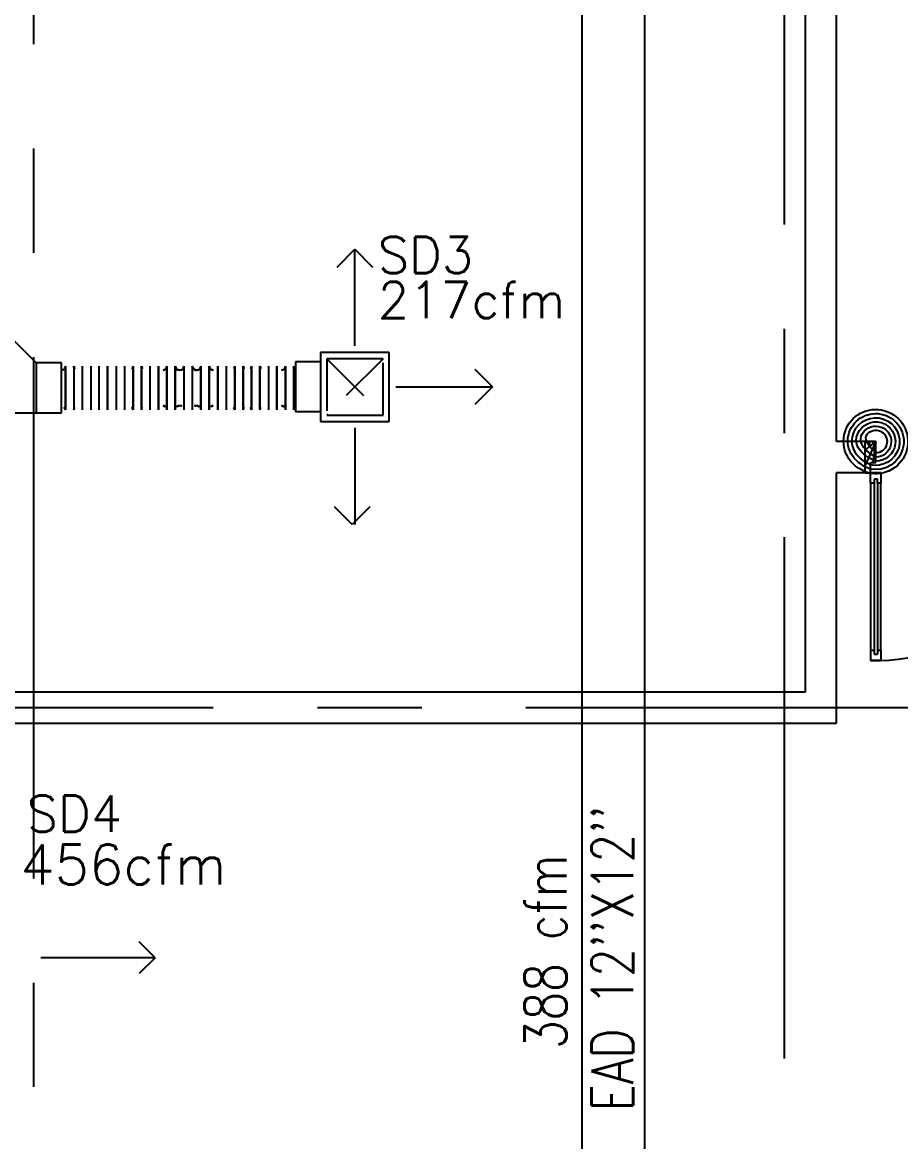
# Model space of a CAD drawing. Extents: x 417866230.2 to 417866327.8, y 43498045.5 to 43498135.4.
# Drawn here: x 417866287.38 to 417866291.59, y 43498101.84 to 43498107.21 of the extents above; entities that cross this region are included whole.
import ezdxf

# ---------------------------------------------------------------- set-up
doc = ezdxf.new("R2010")
doc.units = 0
doc.header["$MEASUREMENT"] = 0
doc.linetypes.add('CENTERX2', pattern=[4, 2.5, -0.5, 0.5, -0.5])
doc.linetypes.add('HIDDEN', pattern=[0.375, 0.25, -0.125])
for name, color, linetype in [('AXES', 11, 'CENTERX2'), ('DOOR', 9, 'CONTINUOUS'), ('DUCT', 6, 'CONTINUOUS'), ('EXDUCT', 10, 'CONTINUOUS'), ('M-AC-FLEX', 3, 'CONTINUOUS'), ('M-EGU.', 2, 'CONTINUOUS'), ('SCD', 2, 'CONTINUOUS'), ('WALL', 4, 'CONTINUOUS')]:
    doc.layers.add(name, color=color, linetype=linetype)
doc.styles.add('ROMANS', font='ROMANS.shx', dxfattribs={"width": 0.6})

# ---------------------------------------------------------------- blocks, each defined once
blk = doc.blocks.new('A$C272A55A0')
at = {"layer": 'DOOR', "color": 0, "linetype": 'ByBlock'}
for p, q in [((0, 900.4), (0, 1050.4)), ((50, 1050.4), (0, 1050.4)), ((50, 950.4), (50, 1050.4)), ((1750, 950.4), (1750, 1050.4)), ((1750, 1050.4), (1800, 1050.4)), ((1800, 1050.4), (1800, 900.4)), ((25, 950.4), (50, 950.4)), ((25, 900.4), (25, 950.4)), ((1775, 950.4), (1750, 950.4)), ((1775, 900.4), (1775, 950.4)), ((0, 900.4), (25, 900.4)), ((75, 900.4), (25, 900.4)), ((25, 850.4), (25, 900.4)), ((58, 870.4), (42, 870.4)), ((42, 870.4), (42, 850.4)), ((58, 850.4), (58, 870.4)), ((75, 900.4), (75, 850.4)), ((1725, 900.4), (1775, 900.4)), ((1725, 900.4), (1725, 850.4)), ((1742, 870.4), (1758, 870.4)), ((1742, 850.4), (1742, 870.4)), ((1758, 870.4), (1758, 850.4)), ((1800, 900.4), (1775, 900.4)), ((1775, 850.4), (1775, 900.4)), ((42, 850.4), (25, 850.4)), ((75, 850.4), (58, 850.4)), ((1725, 850.4), (1742, 850.4)), ((1758, 850.4), (1775, 850.4)), ((1725, 172.7), (1717.8, 172.7)), ((1717.8, 172.7), (1717.8, 82.7)), ((1775, 172.7), (1782.2, 172.7)), ((1782.2, 172.7), (1782.2, 82.7)), ((1717.8, 160.1), (1708.8, 160.1)), ((1708.8, 95.3), (1708.8, 160.1)), ((1717.8, 95.3), (1717.8, 160.1)), ((1782.2, 160.1), (1791.2, 160.1)), ((1782.2, 95.3), (1782.2, 160.1)), ((1791.2, 95.3), (1791.2, 160.1)), ((1717.8, 95.3), (1708.8, 95.3)), ((1725, 82.7), (1717.8, 82.7)), ((1775, 82.7), (1782.2, 82.7)), ((1782.2, 95.3), (1791.2, 95.3)), ((25, 50.4), (42, 50.4)), ((25, 50.4), (25, 0.4)), ((25, 0.4), (75, 0.4)), ((75, 0.4), (25, 0.4)), ((42, 50.4), (42, 30.4)), ((42, 30.4), (58, 30.4)), ((58, 50.4), (75, 50.4)), ((58, 50.4), (58, 30.4)), ((75, 50.4), (75, 0.4)), ((1742, 50.4), (1725, 50.4)), ((1725, 50.4), (1725, 0.4)), ((1775, 0.4), (1725, 0.4)), ((1725, 0.4), (1775, 0.4)), ((1742, 50.4), (1742, 30.4)), ((1758, 30.4), (1742, 30.4)), ((1775, 50.4), (1758, 50.4)), ((1758, 50.4), (1758, 30.4)), ((1775, 50.4), (1775, 0.4))]:
    blk.add_line(p, q, dxfattribs=at)
at = {"layer": 'DOOR', "color": 9, "linetype": 'ByBlock'}
for p, q in [((50, 1050.4), (0, 1010.2)), ((50, 1050.4), (0, 936.6)), ((50, 1050.4), (36.6, 950.4)), ((1750, 1050.4), (1800, 1010.2)), ((1750, 1050.4), (1800, 936.6)), ((1750, 1050.4), (1763.4, 950.4))]:
    blk.add_line(p, q, dxfattribs=at)
at = {"layer": 'DOOR', "linetype": 'ByBlock'}
for p, q in [((25, 850.4), (25, 50.4)), ((42, 850.4), (42, 50.4)), ((58, 850.4), (58, 50.4)), ((75, 50.4), (75, 850.4)), ((1725, 50.4), (1725, 850.4)), ((1742, 850.4), (1742, 50.4)), ((1758, 850.4), (1758, 50.4)), ((1775, 850.4), (1775, 50.4))]:
    blk.add_line(p, q, dxfattribs=at)
at = {"layer": 'DOOR', "color": 0, "linetype": 'ByBlock'}
for centre in [(1676.5, 127.7), (1823.5, 127.7)]:
    blk.add_circle(centre, 32.4, dxfattribs=at)
at = {"layer": 'DOOR', "color": 9, "linetype": 'ByBlock'}
for centre, radius, start, end in [((50, 1050.4), 54.4, 203.2074, 270), ((50, 1050.4), 34.4, 180, 270), ((50, 1050.4), 14.4, 180, 270), ((1750, 1050.4), 14.4, 270, 0), ((1750, 1050.4), 34.4, 270, 0), ((1750, 1050.4), 54.4, 270, 336.7926), ((50, 1050.4), 74.4, 227.7764, 270), ((50, 1050.4), 94.4, 238.0182, 270), ((1750, 1050.4), 74.4, 270, 312.2236), ((1750, 1050.4), 94.4, 270, 301.9818), ((50, 1050.4), 114.4, 244.0838, 257.3774), ((50, 1050.4), 134.4, 248.1598, 259.28), ((1750, 1050.4), 114.4, 282.6226, 295.9162), ((1750, 1050.4), 134.4, 280.72, 291.8402), ((50, 1050.4), 154.4, 251.1053, 256.2858), ((1750, 1050.4), 154.4, 283.7142, 288.8947)]:
    blk.add_arc(centre, radius, start, end, dxfattribs=at)
at = {"layer": 'DOOR', "linetype": 'HIDDEN', "ltscale": 0.5}
for centre, start, end in [((50, 851.4), 268.3174, 3.2965), ((1750, 851.4), 176.7035, 271.6826)]:
    blk.add_arc(centre, 851.4, start, end, dxfattribs=at)
at = {"layer": 'WALL', "linetype": 'ByBlock'}
blk.add_line((1800, 900.4), (1800, 1050.4), dxfattribs=at)

msp = doc.modelspace()

# ---------------------------------------------------------------- linework, layer by layer
at = {"layer": 'AXES'}
for p, q in [((417866291.0369, 43498046.2382), (417866291.0369, 43498134.7153)), ((417866287.4369, 43498063.1021), (417866287.4369, 43498121.9221)), ((417866241.7969, 43498103.9221), (417866300.0369, 43498103.9221))]:
    msp.add_line(p, q, dxfattribs=at)
at = {"layer": 'DUCT'}
for p, q in [((417866287.3288, 43498105.6949), (417866287.4488, 43498105.5749)), ((417866287.5688, 43498105.5749), (417866287.4488, 43498105.5749)), ((417866287.4488, 43498105.5749), (417866287.4488, 43498105.3349)), ((417866287.5688, 43498105.3349), (417866287.5688, 43498105.5749)), ((417866287.3288, 43498105.3349), (417866287.5688, 43498105.3349))]:
    msp.add_line(p, q, dxfattribs=at)
at = {"layer": 'EXDUCT', "linetype": 'Continuous'}
for p, q in [((417866290.0667, 43498104.3592), (417866290.0667, 43498110.0425)), ((417866290.3667, 43498104.3592), (417866290.3667, 43498110.0425)), ((417866290.0667, 43498094.3919), (417866290.0667, 43498104.3592)), ((417866290.3667, 43498094.3919), (417866290.3667, 43498104.3592))]:
    msp.add_line(p, q, dxfattribs=at)
at = {"layer": 'M-AC-FLEX', "color": 11}
for p, q in [((417866287.588, 43498105.5593), (417866287.588, 43498105.3492)), ((417866287.588, 43498105.5593), (417866287.588, 43498105.3492)), ((417866287.588, 43498105.3489), (417866287.588, 43498105.559)), ((417866287.588, 43498105.3489), (417866287.588, 43498105.559)), ((417866287.628, 43498105.5593), (417866287.628, 43498105.3492)), ((417866287.6688, 43498105.5593), (417866287.6688, 43498105.3492)), ((417866287.6688, 43498105.5593), (417866287.6688, 43498105.3492)), ((417866287.7095, 43498105.5593), (417866287.7095, 43498105.3492)), ((417866287.7095, 43498105.5593), (417866287.7095, 43498105.3492)), ((417866287.7502, 43498105.3489), (417866287.7502, 43498105.559)), ((417866287.7903, 43498105.5593), (417866287.7903, 43498105.3492)), ((417866287.7903, 43498105.5593), (417866287.7903, 43498105.3492)), ((417866287.7903, 43498105.3489), (417866287.7903, 43498105.559)), ((417866287.7903, 43498105.3489), (417866287.7903, 43498105.559)), ((417866287.831, 43498105.5593), (417866287.831, 43498105.3492)), ((417866287.831, 43498105.5593), (417866287.831, 43498105.3492)), ((417866287.8717, 43498105.5593), (417866287.8717, 43498105.3492)), ((417866287.8717, 43498105.5593), (417866287.8717, 43498105.3492)), ((417866287.9125, 43498105.5593), (417866287.9125, 43498105.3492)), ((417866287.9125, 43498105.5593), (417866287.9125, 43498105.3492)), ((417866287.9125, 43498105.3489), (417866287.9125, 43498105.559)), ((417866287.9125, 43498105.3489), (417866287.9125, 43498105.559)), ((417866287.9525, 43498105.5593), (417866287.9525, 43498105.3492)), ((417866287.9525, 43498105.5593), (417866287.9525, 43498105.3492)), ((417866287.9525, 43498105.3489), (417866287.9525, 43498105.559)), ((417866287.9525, 43498105.3489), (417866287.9525, 43498105.559)), ((417866287.9932, 43498105.5593), (417866287.9932, 43498105.3492)), ((417866287.9932, 43498105.5593), (417866287.9932, 43498105.3492)), ((417866288.034, 43498105.5593), (417866288.034, 43498105.3492)), ((417866288.034, 43498105.5593), (417866288.034, 43498105.3492)), ((417866288.034, 43498105.5593), (417866288.034, 43498105.3492)), ((417866288.034, 43498105.3489), (417866288.034, 43498105.559)), ((417866288.0747, 43498105.5593), (417866288.0747, 43498105.3492)), ((417866288.0747, 43498105.5593), (417866288.0747, 43498105.3492)), ((417866288.0747, 43498105.3489), (417866288.0747, 43498105.559)), ((417866288.1147, 43498105.5593), (417866288.1147, 43498105.3492)), ((417866288.1147, 43498105.3489), (417866288.1147, 43498105.559)), ((417866288.1562, 43498105.5593), (417866288.1562, 43498105.3492)), ((417866288.1562, 43498105.5593), (417866288.1562, 43498105.3492)), ((417866288.1562, 43498105.5593), (417866288.1562, 43498105.3492)), ((417866288.1969, 43498105.5593), (417866288.1969, 43498105.3492)), ((417866288.1969, 43498105.5593), (417866288.1969, 43498105.3492)), ((417866288.1969, 43498105.5593), (417866288.1969, 43498105.3492)), ((417866288.2383, 43498105.5593), (417866288.2383, 43498105.3492)), ((417866288.2383, 43498105.3489), (417866288.2383, 43498105.559)), ((417866288.2784, 43498105.5593), (417866288.2784, 43498105.3492)), ((417866288.2784, 43498105.5593), (417866288.2784, 43498105.3492)), ((417866288.2784, 43498105.3489), (417866288.2784, 43498105.559)), ((417866288.3191, 43498105.5593), (417866288.3191, 43498105.3492)), ((417866288.3191, 43498105.5593), (417866288.3191, 43498105.3492)), ((417866288.3191, 43498105.5593), (417866288.3191, 43498105.3492)), ((417866288.3191, 43498105.3489), (417866288.3191, 43498105.559)), ((417866288.3598, 43498105.5593), (417866288.3598, 43498105.3492)), ((417866288.3598, 43498105.5593), (417866288.3598, 43498105.3492)), ((417866288.4006, 43498105.5593), (417866288.4006, 43498105.3492)), ((417866288.4006, 43498105.5593), (417866288.4006, 43498105.3492)), ((417866288.4006, 43498105.3489), (417866288.4006, 43498105.559)), ((417866288.4006, 43498105.3489), (417866288.4006, 43498105.559)), ((417866288.4406, 43498105.5593), (417866288.4406, 43498105.3492)), ((417866288.4406, 43498105.5593), (417866288.4406, 43498105.3492)), ((417866288.4406, 43498105.3489), (417866288.4406, 43498105.559)), ((417866288.4406, 43498105.3489), (417866288.4406, 43498105.559)), ((417866288.4811, 43498105.5593), (417866288.4811, 43498105.3492)), ((417866288.4811, 43498105.5593), (417866288.4811, 43498105.3492)), ((417866288.4811, 43498105.3489), (417866288.4811, 43498105.559)), ((417866288.4811, 43498105.3489), (417866288.4811, 43498105.559)), ((417866288.5211, 43498105.5593), (417866288.5211, 43498105.3492)), ((417866288.5211, 43498105.5593), (417866288.5211, 43498105.3492)), ((417866288.5211, 43498105.3489), (417866288.5211, 43498105.559)), ((417866288.5211, 43498105.3489), (417866288.5211, 43498105.559)), ((417866288.5618, 43498105.5593), (417866288.5618, 43498105.3492)), ((417866288.5618, 43498105.5593), (417866288.5618, 43498105.3492)), ((417866288.6026, 43498105.5593), (417866288.6026, 43498105.3492)), ((417866288.6026, 43498105.5593), (417866288.6026, 43498105.3492)), ((417866288.6026, 43498105.5593), (417866288.6026, 43498105.3492)), ((417866288.6026, 43498105.3489), (417866288.6026, 43498105.559)), ((417866288.6433, 43498105.5593), (417866288.6433, 43498105.3492)), ((417866288.6433, 43498105.5593), (417866288.6433, 43498105.3492)), ((417866288.6433, 43498105.3489), (417866288.6433, 43498105.559)), ((417866288.6833, 43498105.5593), (417866288.6833, 43498105.3492)), ((417866288.6833, 43498105.3489), (417866288.6833, 43498105.559))]:
    msp.add_line(p, q, dxfattribs=at)
at = {"layer": 'M-AC-FLEX'}
for points in [[(417866287.5688, 43498105.539, 0.397838), (417866287.588, 43498105.5593)], [(417866287.588, 43498105.5593, -0.397837), (417866287.5688, 43498105.539, -0.397837)], [(417866287.588, 43498105.5593, -0.397837), (417866287.5688, 43498105.539, -0.397837)], [(417866287.628, 43498105.5586, -0.00451), (417866287.628, 43498105.559, 1.018005), (417866287.588, 43498105.559)], [(417866287.588, 43498105.5586, 0.00451), (417866287.588, 43498105.559, -1.018005), (417866287.628, 43498105.559)], [(417866287.628, 43498105.5593, 1), (417866287.6688, 43498105.5593, -1), (417866287.7095, 43498105.5593)], [(417866287.628, 43498105.5593, 0.412332), (417866287.6483, 43498105.5389, 0.412332)], [(417866287.6688, 43498105.5593, -1), (417866287.628, 43498105.5593)], [(417866287.6688, 43498105.5593, -1), (417866287.7095, 43498105.5593)], [(417866287.7502, 43498105.5593, -1), (417866287.7095, 43498105.5593, 1), (417866287.6688, 43498105.5593)], [(417866287.7095, 43498105.5593, 1), (417866287.6688, 43498105.5593)], [(417866287.7095, 43498105.5593, 1), (417866287.7502, 43498105.5593)], [(417866287.7903, 43498105.5586, -0.00451), (417866287.7903, 43498105.559, 1.018005), (417866287.7502, 43498105.559)], [(417866287.7502, 43498105.5586, 0.00451), (417866287.7502, 43498105.559, -1.018005), (417866287.7903, 43498105.559)], [(417866287.7903, 43498105.5593, 1), (417866287.831, 43498105.5593, -1), (417866287.8717, 43498105.5593)], [(417866287.831, 43498105.5593, -1), (417866287.7903, 43498105.5593)], [(417866287.8717, 43498105.5593, 1), (417866287.831, 43498105.5593)], [(417866287.831, 43498105.5593, -1), (417866287.8717, 43498105.5593)], [(417866287.9125, 43498105.5593, -1), (417866287.8717, 43498105.5593, 1), (417866287.831, 43498105.5593)], [(417866287.8717, 43498105.5593, 1), (417866287.9125, 43498105.5593)], [(417866287.9125, 43498105.5593, -0.412332), (417866287.8922, 43498105.5389, -0.412332)], [(417866287.9125, 43498105.5586, 0.00451), (417866287.9125, 43498105.559, -1.018005), (417866287.9525, 43498105.559)], [(417866287.9525, 43498105.5586, -0.00451), (417866287.9525, 43498105.559, 1.018005), (417866287.9125, 43498105.559)], [(417866287.9525, 43498105.5593, 1), (417866287.9932, 43498105.5593, -1), (417866288.034, 43498105.5593)], [(417866287.9932, 43498105.5593, -1), (417866287.9525, 43498105.5593)], [(417866287.9525, 43498105.5593, 0.412332), (417866287.9727, 43498105.5389, 0.412332)], [(417866287.9932, 43498105.5593, -1), (417866288.034, 43498105.5593)], [(417866288.0747, 43498105.5593, -1), (417866288.034, 43498105.5593, 1), (417866287.9932, 43498105.5593)], [(417866288.034, 43498105.5593, 1), (417866287.9932, 43498105.5593)], [(417866288.034, 43498105.5593, 1), (417866288.0747, 43498105.5593, -1), (417866288.1154, 43498105.5593)], [(417866288.034, 43498105.5593, 1), (417866288.0747, 43498105.5593)], [(417866288.0747, 43498105.5593, -1), (417866288.034, 43498105.5593)], [(417866288.0563, 43498105.539, 0.385802), (417866288.0747, 43498105.5593, -1), (417866288.1154, 43498105.5593)], [(417866288.0747, 43498105.5593, -0.385802), (417866288.0563, 43498105.539, -0.385802)], [(417866288.1154, 43498105.5593, 1), (417866288.0747, 43498105.5593)], [(417866288.0747, 43498105.5593, -1), (417866288.1154, 43498105.5593)], [(417866288.1338, 43498105.539, -0.385802), (417866288.1154, 43498105.5593, 1), (417866288.0747, 43498105.5593)], [(417866288.0747, 43498105.5593, -1), (417866288.1154, 43498105.5593)], [(417866288.1562, 43498105.5593, -1), (417866288.1154, 43498105.5593, 1), (417866288.0747, 43498105.5593)], [(417866288.1154, 43498105.5593, 1), (417866288.0747, 43498105.5593)], [(417866288.1154, 43498105.5593, 1), (417866288.1562, 43498105.5593, -1), (417866288.1969, 43498105.5593)], [(417866288.1154, 43498105.5593, 0.385802), (417866288.1338, 43498105.539, 0.385802)], [(417866288.1562, 43498105.5593, -1), (417866288.1154, 43498105.5593)], [(417866288.1154, 43498105.5593, 1), (417866288.1562, 43498105.5593)], [(417866288.136, 43498105.5389, 0.411171), (417866288.1562, 43498105.5593, -1), (417866288.1969, 43498105.5593)], [(417866288.1562, 43498105.5593, -0.41117), (417866288.136, 43498105.5389, -0.41117)], [(417866288.1969, 43498105.5593, 1), (417866288.1562, 43498105.5593)], [(417866288.1562, 43498105.5593, -1), (417866288.1969, 43498105.5593)], [(417866288.2171, 43498105.5389, -0.411171), (417866288.1969, 43498105.5593, 1), (417866288.1562, 43498105.5593)], [(417866288.1562, 43498105.5593, -1), (417866288.1969, 43498105.5593)], [(417866288.2376, 43498105.5593, -1), (417866288.1969, 43498105.5593, 1), (417866288.1562, 43498105.5593)], [(417866288.1969, 43498105.5593, 1), (417866288.1562, 43498105.5593)], [(417866288.1969, 43498105.5593, 1), (417866288.2376, 43498105.5593, -1), (417866288.2784, 43498105.5593)], [(417866288.1969, 43498105.5593, 0.41117), (417866288.2171, 43498105.5389, 0.41117)], [(417866288.1969, 43498105.5593, 1), (417866288.2376, 43498105.5593)], [(417866288.2376, 43498105.5593, -1), (417866288.1969, 43498105.5593)], [(417866288.2193, 43498105.539, 0.385802), (417866288.2376, 43498105.5593, -1), (417866288.2784, 43498105.5593)], [(417866288.2376, 43498105.5593, -0.385802), (417866288.2193, 43498105.539, -0.385802)], [(417866288.2376, 43498105.5593, -1), (417866288.2784, 43498105.5593)], [(417866288.3191, 43498105.5593, -1), (417866288.2784, 43498105.5593, 1), (417866288.2376, 43498105.5593)], [(417866288.2784, 43498105.5593, 1), (417866288.2376, 43498105.5593)], [(417866288.2784, 43498105.5593, 1), (417866288.2376, 43498105.5593)], [(417866288.2376, 43498105.5593, -1), (417866288.2784, 43498105.5593)], [(417866288.2967, 43498105.539, -0.385802), (417866288.2784, 43498105.5593, 1), (417866288.2376, 43498105.5593)], [(417866288.2784, 43498105.5593, 1), (417866288.3191, 43498105.5593, -1), (417866288.3598, 43498105.5593)], [(417866288.3191, 43498105.5593, -1), (417866288.2784, 43498105.5593)], [(417866288.2784, 43498105.5593, 1), (417866288.3191, 43498105.5593)], [(417866288.2784, 43498105.5593, 0.385802), (417866288.2967, 43498105.539, 0.385802)], [(417866288.3598, 43498105.5593, 1), (417866288.3191, 43498105.5593)], [(417866288.3191, 43498105.5593, -1), (417866288.3598, 43498105.5593)], [(417866288.4006, 43498105.5593, -1), (417866288.3598, 43498105.5593, 1), (417866288.3191, 43498105.5593)], [(417866288.3598, 43498105.5593, 1), (417866288.4006, 43498105.5593)], [(417866288.4006, 43498105.5593, -0.412332), (417866288.3803, 43498105.5389, -0.412332)], [(417866288.4406, 43498105.5586, -0.00451), (417866288.4406, 43498105.559, 1.018005), (417866288.4006, 43498105.559)], [(417866288.4006, 43498105.5586, 0.00451), (417866288.4006, 43498105.559, -1.018005), (417866288.4406, 43498105.559)], [(417866288.4811, 43498105.5593, -1), (417866288.4403, 43498105.5593, 0.031195), (417866288.4402, 43498105.5618, 0.031195)], [(417866288.4403, 43498105.5593, 1), (417866288.4811, 43498105.5593)], [(417866288.4406, 43498105.5593, 1), (417866288.4813, 43498105.5593, -0.031195), (417866288.4815, 43498105.5618, -0.031195)], [(417866288.4406, 43498105.5593, 0.412332), (417866288.4608, 43498105.5389, 0.412332)], [(417866288.4813, 43498105.5593, -1), (417866288.4406, 43498105.5593)], [(417866288.4811, 43498105.5593, -0.412332), (417866288.4608, 43498105.5389, -0.412332)], [(417866288.4811, 43498105.5586, 0.00451), (417866288.4811, 43498105.559, -1.018005), (417866288.5211, 43498105.559)], [(417866288.5211, 43498105.5586, -0.00451), (417866288.5211, 43498105.559, 1.018005), (417866288.4811, 43498105.559)], [(417866288.5211, 43498105.5593, 1), (417866288.5618, 43498105.5593, -1), (417866288.6026, 43498105.5593)], [(417866288.5618, 43498105.5593, -1), (417866288.5211, 43498105.5593)], [(417866288.5211, 43498105.5593, 0.412332), (417866288.5413, 43498105.5389, 0.412332)], [(417866288.5618, 43498105.5593, -1), (417866288.6026, 43498105.5593)], [(417866288.6433, 43498105.5593, -1), (417866288.6026, 43498105.5593, 1), (417866288.5618, 43498105.5593)], [(417866288.6026, 43498105.5593, 1), (417866288.5618, 43498105.5593)], [(417866288.6026, 43498105.5593, 1), (417866288.6433, 43498105.5593, -1), (417866288.684, 43498105.5593)], [(417866288.6026, 43498105.5593, 1), (417866288.6433, 43498105.5593)], [(417866288.6433, 43498105.5593, -1), (417866288.6026, 43498105.5593)], [(417866288.6249, 43498105.539, 0.385802), (417866288.6433, 43498105.5593, -1), (417866288.684, 43498105.5593)], [(417866288.6433, 43498105.5593, -0.385802), (417866288.6249, 43498105.539, -0.385802)], [(417866288.684, 43498105.5593, 1), (417866288.6433, 43498105.5593)], [(417866288.6433, 43498105.5593, -1), (417866288.684, 43498105.5593)], [(417866288.6433, 43498105.5593, -1), (417866288.684, 43498105.5593)], [(417866288.6914, 43498105.5436, -0.223478), (417866288.684, 43498105.5593, 1), (417866288.6433, 43498105.5593)], [(417866288.684, 43498105.5593, 1), (417866288.6433, 43498105.5593)], [(417866288.6914, 43498105.5436, -0.223478), (417866288.684, 43498105.5593)], [(417866288.684, 43498105.5593, 0.223478), (417866288.6914, 43498105.5436, 0.223478)], [(417866288.684, 43498105.5593, 0.223478), (417866288.6914, 43498105.5436, 0.223478)], [(417866287.588, 43498105.3492, 0.412332), (417866287.5678, 43498105.3696, 0.412332)], [(417866287.588, 43498105.3492, 0.397837), (417866287.5688, 43498105.3696, 0.397837)], [(417866287.588, 43498105.3492, -0.00451), (417866287.588, 43498105.3489, 0.008922), (417866287.588, 43498105.3481)], [(417866287.628, 43498105.3492, -0.999838), (417866287.588, 43498105.3485)], [(417866287.588, 43498105.3492, 0.999838), (417866287.628, 43498105.3485)], [(417866287.588, 43498105.3492, 0.999838), (417866287.628, 43498105.3485)], [(417866287.628, 43498105.3492, -0.999838), (417866287.588, 43498105.3485)], [(417866287.588, 43498105.3485, -0.004461), (417866287.588, 43498105.3489)], [(417866287.588, 43498105.3485, -0.004461), (417866287.588, 43498105.3489)], [(417866287.588, 43498105.3489, 0.008922), (417866287.588, 43498105.3481)], [(417866287.628, 43498105.3492, -0.412332), (417866287.6483, 43498105.3696, -0.412332)], [(417866287.628, 43498105.3492, -1), (417866287.6688, 43498105.3492, 1), (417866287.7095, 43498105.3492)], [(417866287.628, 43498105.3492, 0.00451), (417866287.628, 43498105.3489, -0.008922), (417866287.628, 43498105.3481)], [(417866287.628, 43498105.3485, 0.004461), (417866287.628, 43498105.3489)], [(417866287.628, 43498105.3489, -0.008922), (417866287.628, 43498105.3481)], [(417866287.628, 43498105.3485, 0.004461), (417866287.628, 43498105.3489)], [(417866287.7502, 43498105.3492, 1), (417866287.7095, 43498105.3492, -1), (417866287.6688, 43498105.3492)], [(417866287.7502, 43498105.3492, -0.00451), (417866287.7502, 43498105.3489, 0.008922), (417866287.7502, 43498105.3481)], [(417866287.7903, 43498105.3492, -0.999838), (417866287.7502, 43498105.3485)], [(417866287.7502, 43498105.3492, 0.999838), (417866287.7903, 43498105.3485)], [(417866287.7502, 43498105.3492, 0.999838), (417866287.7903, 43498105.3485)], [(417866287.7903, 43498105.3492, -0.999838), (417866287.7502, 43498105.3485)], [(417866287.7502, 43498105.3485, -0.004461), (417866287.7502, 43498105.3489)], [(417866287.7502, 43498105.3485, -0.004461), (417866287.7502, 43498105.3489)], [(417866287.7502, 43498105.3489, 0.008922), (417866287.7502, 43498105.3481)], [(417866287.7903, 43498105.3492, -1), (417866287.831, 43498105.3492, 1), (417866287.8717, 43498105.3492)], [(417866287.7903, 43498105.3492, 0.00451), (417866287.7903, 43498105.3489, -0.008922), (417866287.7903, 43498105.3481)], [(417866287.7903, 43498105.3485, 0.004461), (417866287.7903, 43498105.3489)], [(417866287.7903, 43498105.3489, -0.008922), (417866287.7903, 43498105.3481)], [(417866287.7903, 43498105.3485, 0.004461), (417866287.7903, 43498105.3489)], [(417866287.9125, 43498105.3492, 1), (417866287.8717, 43498105.3492, -1), (417866287.831, 43498105.3492)], [(417866287.9125, 43498105.3492, 0.412332), (417866287.8922, 43498105.3696, 0.412332)], [(417866287.9125, 43498105.3492, 0.999838), (417866287.9525, 43498105.3485)], [(417866287.9525, 43498105.3492, -0.999838), (417866287.9125, 43498105.3485)], [(417866287.9125, 43498105.3492, -0.00451), (417866287.9125, 43498105.3489, 0.008922), (417866287.9125, 43498105.3481)], [(417866287.9525, 43498105.3492, -0.999838), (417866287.9125, 43498105.3485)], [(417866287.9125, 43498105.3492, 0.999838), (417866287.9525, 43498105.3485)], [(417866287.9125, 43498105.3485, -0.004461), (417866287.9125, 43498105.3489)], [(417866287.9125, 43498105.3489, 0.008922), (417866287.9125, 43498105.3481)], [(417866287.9125, 43498105.3485, -0.004461), (417866287.9125, 43498105.3489)], [(417866287.9525, 43498105.3492, -1), (417866287.9932, 43498105.3492, 1), (417866288.034, 43498105.3492)], [(417866287.9525, 43498105.3492, -0.412332), (417866287.9727, 43498105.3696, -0.412332)], [(417866287.9525, 43498105.3492, 0.00451), (417866287.9525, 43498105.3489, -0.008922), (417866287.9525, 43498105.3481)], [(417866287.9525, 43498105.3485, 0.004461), (417866287.9525, 43498105.3489)], [(417866287.9525, 43498105.3485, 0.004461), (417866287.9525, 43498105.3489)], [(417866287.9525, 43498105.3489, -0.008922), (417866287.9525, 43498105.3481)], [(417866288.0747, 43498105.3492, 1), (417866288.034, 43498105.3492, -1), (417866287.9932, 43498105.3492)], [(417866288.034, 43498105.3492, -1), (417866288.0747, 43498105.3492, 1), (417866288.1154, 43498105.3492)], [(417866288.034, 43498105.3492, 0.00451), (417866288.034, 43498105.3489, -0.008922), (417866288.034, 43498105.3481)], [(417866288.034, 43498105.3485, 0.004461), (417866288.034, 43498105.3489)], [(417866288.0563, 43498105.3695, -0.385802), (417866288.0747, 43498105.3492, 1), (417866288.1154, 43498105.3492)], [(417866288.1562, 43498105.3492, 1), (417866288.1154, 43498105.3492, -1), (417866288.0747, 43498105.3492)], [(417866288.1338, 43498105.3695, 0.385802), (417866288.1154, 43498105.3492, -1), (417866288.0747, 43498105.3492)], [(417866288.0747, 43498105.3492, -0.00451), (417866288.0747, 43498105.3489, 0.008922), (417866288.0747, 43498105.3481)], [(417866288.0747, 43498105.3485, -0.004461), (417866288.0747, 43498105.3489)], [(417866288.1154, 43498105.3492, -1), (417866288.1562, 43498105.3492, 1), (417866288.1969, 43498105.3492)], [(417866288.1154, 43498105.3492, 0.00451), (417866288.1154, 43498105.3489, -0.008922), (417866288.1154, 43498105.3481)], [(417866288.1154, 43498105.3485, 0.004461), (417866288.1154, 43498105.3489)], [(417866288.136, 43498105.3696, -0.283155), (417866288.1545, 43498105.3588)], [(417866288.2376, 43498105.3492, 1), (417866288.1969, 43498105.3492, -1), (417866288.1562, 43498105.3492)], [(417866288.1562, 43498105.3492, -0.00451), (417866288.1562, 43498105.3489, 0.008922), (417866288.1562, 43498105.3481)], [(417866288.1562, 43498105.3485, -0.004461), (417866288.1562, 43498105.3489)], [(417866288.1969, 43498105.3492, -1), (417866288.2376, 43498105.3492, 1), (417866288.2784, 43498105.3492)], [(417866288.1969, 43498105.3492, 0.00451), (417866288.1969, 43498105.3489, -0.008922), (417866288.1969, 43498105.3481)], [(417866288.1969, 43498105.3485, 0.004461), (417866288.1969, 43498105.3489)], [(417866288.2171, 43498105.3696, 0.283155), (417866288.1986, 43498105.3588)], [(417866288.2193, 43498105.3695, -0.385802), (417866288.2376, 43498105.3492, 1), (417866288.2784, 43498105.3492)], [(417866288.3191, 43498105.3492, 1), (417866288.2784, 43498105.3492, -1), (417866288.2376, 43498105.3492)], [(417866288.2967, 43498105.3695, 0.385802), (417866288.2784, 43498105.3492, -1), (417866288.2376, 43498105.3492)], [(417866288.2376, 43498105.3492, -0.00451), (417866288.2376, 43498105.3489, 0.008922), (417866288.2376, 43498105.3481)], [(417866288.2376, 43498105.3485, -0.004461), (417866288.2376, 43498105.3489)], [(417866288.2784, 43498105.3492, -1), (417866288.3191, 43498105.3492, 1), (417866288.3598, 43498105.3492)], [(417866288.2784, 43498105.3492, 0.00451), (417866288.2784, 43498105.3489, -0.008922), (417866288.2784, 43498105.3481)], [(417866288.2784, 43498105.3485, 0.004461), (417866288.2784, 43498105.3489)], [(417866288.4006, 43498105.3492, 1), (417866288.3598, 43498105.3492, -1), (417866288.3191, 43498105.3492)], [(417866288.3191, 43498105.3492, -0.00451), (417866288.3191, 43498105.3489, 0.008922), (417866288.3191, 43498105.3481)], [(417866288.3191, 43498105.3485, -0.004461), (417866288.3191, 43498105.3489)], [(417866288.4006, 43498105.3492, 0.412332), (417866288.3803, 43498105.3696, 0.412332)], [(417866288.4006, 43498105.3492, -0.00451), (417866288.4006, 43498105.3489, 0.008922), (417866288.4006, 43498105.3481)], [(417866288.4406, 43498105.3492, -0.999838), (417866288.4006, 43498105.3485)], [(417866288.4006, 43498105.3492, 0.999838), (417866288.4406, 43498105.3485)], [(417866288.4006, 43498105.3492, 0.999838), (417866288.4406, 43498105.3485)], [(417866288.4406, 43498105.3492, -0.999838), (417866288.4006, 43498105.3485)], [(417866288.4006, 43498105.3485, -0.004461), (417866288.4006, 43498105.3489)], [(417866288.4006, 43498105.3485, -0.004461), (417866288.4006, 43498105.3489)], [(417866288.4006, 43498105.3489, 0.008922), (417866288.4006, 43498105.3481)], [(417866288.4811, 43498105.3492, 1), (417866288.4403, 43498105.3492, -0.031195), (417866288.4402, 43498105.3467, -0.031195)], [(417866288.4406, 43498105.3492, -0.412332), (417866288.4608, 43498105.3696, -0.412332)], [(417866288.4406, 43498105.3492, -1), (417866288.4813, 43498105.3492, 0.031195), (417866288.4815, 43498105.3467, 0.031195)], [(417866288.4406, 43498105.3492, 0.00451), (417866288.4406, 43498105.3489, -0.008922), (417866288.4406, 43498105.3481)], [(417866288.4406, 43498105.3485, 0.004461), (417866288.4406, 43498105.3489)], [(417866288.4406, 43498105.3489, -0.008922), (417866288.4406, 43498105.3481)], [(417866288.4406, 43498105.3485, 0.004461), (417866288.4406, 43498105.3489)], [(417866288.4811, 43498105.3492, 0.412332), (417866288.4608, 43498105.3696, 0.412332)], [(417866288.4811, 43498105.3492, 0.999838), (417866288.5211, 43498105.3485)], [(417866288.5211, 43498105.3492, -0.999838), (417866288.4811, 43498105.3485)], [(417866288.4811, 43498105.3492, -0.00451), (417866288.4811, 43498105.3489, 0.008922), (417866288.4811, 43498105.3481)], [(417866288.5211, 43498105.3492, -0.999838), (417866288.4811, 43498105.3485)], [(417866288.4811, 43498105.3492, 0.999838), (417866288.5211, 43498105.3485)], [(417866288.4811, 43498105.3485, -0.004461), (417866288.4811, 43498105.3489)], [(417866288.4811, 43498105.3489, 0.008922), (417866288.4811, 43498105.3481)], [(417866288.4811, 43498105.3485, -0.004461), (417866288.4811, 43498105.3489)], [(417866288.5211, 43498105.3492, -1), (417866288.5618, 43498105.3492, 1), (417866288.6026, 43498105.3492)], [(417866288.5211, 43498105.3492, -0.412332), (417866288.5413, 43498105.3696, -0.412332)], [(417866288.5211, 43498105.3492, 0.00451), (417866288.5211, 43498105.3489, -0.008922), (417866288.5211, 43498105.3481)], [(417866288.5211, 43498105.3485, 0.004461), (417866288.5211, 43498105.3489)], [(417866288.5211, 43498105.3485, 0.004461), (417866288.5211, 43498105.3489)], [(417866288.5211, 43498105.3489, -0.008922), (417866288.5211, 43498105.3481)], [(417866288.6433, 43498105.3492, 1), (417866288.6026, 43498105.3492, -1), (417866288.5618, 43498105.3492)], [(417866288.6026, 43498105.3492, -1), (417866288.6433, 43498105.3492, 1), (417866288.684, 43498105.3492)], [(417866288.6026, 43498105.3492, 0.00451), (417866288.6026, 43498105.3489, -0.008922), (417866288.6026, 43498105.3481)], [(417866288.6026, 43498105.3485, 0.004461), (417866288.6026, 43498105.3489)], [(417866288.6249, 43498105.3695, -0.385802), (417866288.6433, 43498105.3492, 1), (417866288.684, 43498105.3492)], [(417866288.6914, 43498105.3649, 0.223478), (417866288.684, 43498105.3492, -1), (417866288.6433, 43498105.3492)], [(417866288.6433, 43498105.3492, -0.00451), (417866288.6433, 43498105.3489, 0.008922), (417866288.6433, 43498105.3481)], [(417866288.6433, 43498105.3485, -0.004461), (417866288.6433, 43498105.3489)], [(417866288.684, 43498105.3492, -0.223478), (417866288.6914, 43498105.3649, -0.223478)], [(417866288.684, 43498105.3492, 0.00451), (417866288.684, 43498105.3489, -0.008922), (417866288.684, 43498105.3481)], [(417866288.684, 43498105.3485, 0.004461), (417866288.684, 43498105.3489)]]:
    msp.add_lwpolyline(points, format="xyb", dxfattribs=at)
at = {"layer": 'M-EGU.'}
for p, q in [((417866288.8915, 43498106.0342), (417866288.9764, 43498106.1191)), ((417866288.9764, 43498106.1191), (417866289.0613, 43498106.0342)), ((417866288.9764, 43498105.6557), (417866288.9764, 43498106.1191)), ((417866289.1414, 43498105.6241), (417866288.8114, 43498105.6241)), ((417866288.8114, 43498105.6241), (417866288.8114, 43498105.2941)), ((417866289.1414, 43498105.2941), (417866289.1414, 43498105.6241)), ((417866288.8114, 43498105.5791), (417866288.6914, 43498105.5791)), ((417866288.6914, 43498105.5791), (417866288.6914, 43498105.3391)), ((417866289.5515, 43498105.5439), (417866289.6364, 43498105.4591)), ((417866289.173, 43498105.4591), (417866289.6364, 43498105.4591)), ((417866289.6364, 43498105.4591), (417866289.5515, 43498105.3742)), ((417866288.8114, 43498105.3391), (417866288.6914, 43498105.3391)), ((417866288.8114, 43498105.2941), (417866289.1414, 43498105.2941)), ((417866288.9764, 43498105.2625), (417866288.9764, 43498104.7991)), ((417866288.9631, 43498104.7991), (417866288.8782, 43498104.8839)), ((417866289.0479, 43498104.8839), (417866288.9631, 43498104.7991)), ((417866288.0188, 43498102.7221), (417866287.9424, 43498102.7984)), ((417866288.0188, 43498102.7221), (417866287.4703, 43498102.7221)), ((417866288.0188, 43498102.7221), (417866287.9424, 43498102.6457))]:
    msp.add_line(p, q, dxfattribs=at)
at = {"layer": 'M-EGU.', "linetype": 'HIDDEN'}
for p, q in [((417866289.1114, 43498105.5941), (417866288.8414, 43498105.5941)), ((417866288.8414, 43498105.5941), (417866289.1114, 43498105.3241)), ((417866289.1114, 43498105.5941), (417866288.8414, 43498105.3241)), ((417866288.8414, 43498105.5941), (417866288.8414, 43498105.3241)), ((417866289.1114, 43498105.3241), (417866289.1114, 43498105.5941)), ((417866288.8414, 43498105.3241), (417866289.1114, 43498105.3241))]:
    msp.add_line(p, q, dxfattribs=at)
at = {"layer": 'WALL'}
for p, q in [((417866291.1369, 43498103.9971), (417866291.1369, 43498107.2721)), ((417866291.2869, 43498105.1971), (417866291.2869, 43498107.2721)), ((417866291.4244, 43498105.1971), (417866291.2869, 43498105.1971)), ((417866291.4244, 43498105.0471), (417866291.4244, 43498105.1971)), ((417866291.2869, 43498103.8471), (417866291.2869, 43498105.0471)), ((417866291.4244, 43498105.0471), (417866291.2869, 43498105.0471)), ((417866283.9869, 43498103.9971), (417866291.1369, 43498103.9971)), ((417866283.8369, 43498103.8471), (417866291.2869, 43498103.8471))]:
    msp.add_line(p, q, dxfattribs=at)

# ---------------------------------------------------------------- block references
at = {"layer": 'DOOR', "xscale": 0.001000000047497451, "yscale": 0.0009999999892897904, "zscale": 0.001}
msp.add_blockref('A$C272A55A0', (417866291.4244, 43498104.1467), dxfattribs=at)

# ---------------------------------------------------------------- texts
at = {"layer": 'SCD', "style": 'ROMANS'}
for s, height, p in [('SD3', 0.175, (417866289.0863, 43498106.0047)), ('217cfm', 0.175, (417866289.0863, 43498105.7889)), ('SD4', 0.175, (417866287.4026, 43498103.3249)), ('456cfm', 0.1925, (417866287.3713, 43498103.073))]:
    msp.add_text(s, height=height, dxfattribs=at).set_placement(p)
at = {"layer": 'SCD', "style": 'ROMANS', "width": 0.8}
for s, p in [("EAD 12''X12''", (417866290.3114, 43498101.9853)), ('388 cfm', (417866289.9907, 43498102.2845))]:
    msp.add_text(s, height=0.2, rotation=90, dxfattribs=at).set_placement(p)

doc.saveas('drawing.dxf')
